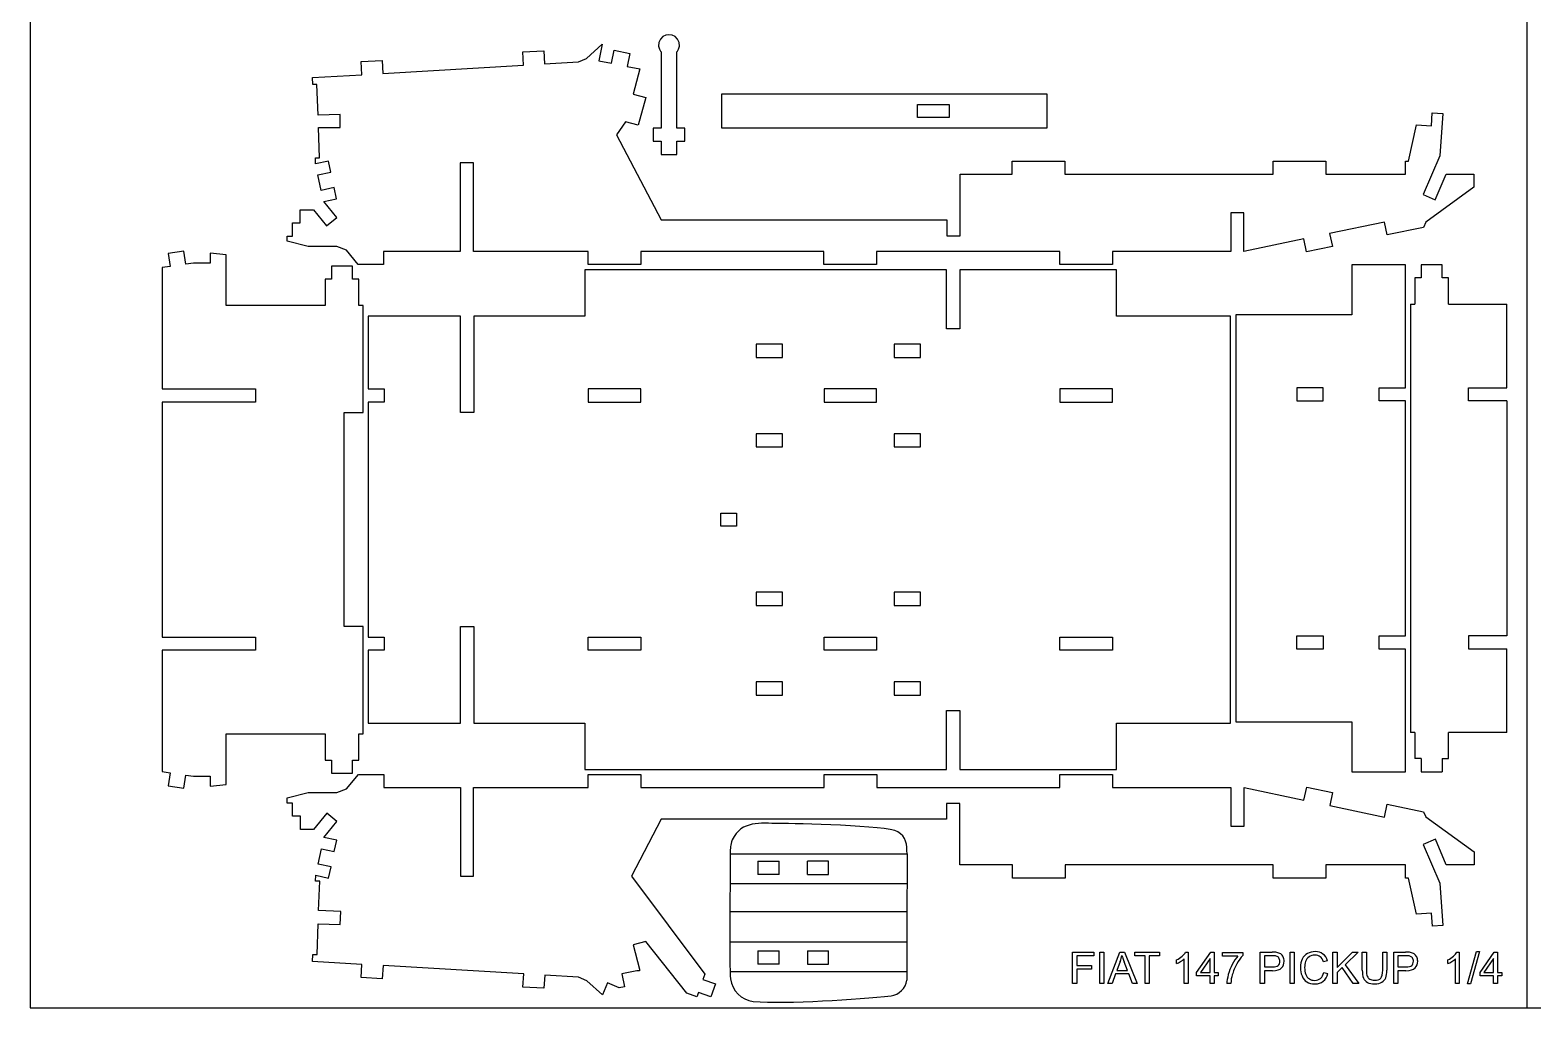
# Model space of a CAD drawing. Extents: x 774 to 1354, y 512 to 892.
# Drawn here: x 774.4 to 1065.6, y 511.9 to 701.5 of the extents above; entities that cross this region are included whole.
import ezdxf

# ---------------------------------------------------------------- set-up
doc = ezdxf.new("R2010")
doc.units = 0
doc.layers.get('0').update_dxf_attribs({"linetype": 'CONTINUOUS'})

msp = doc.modelspace()

# ---------------------------------------------------------------- linework, layer by layer
at = {"color": 5}
for p, q in [((774.413784, 891.886003), (774.413784, 511.886003)), ((1064.413784, 891.886003), (1064.413784, 511.886003)), ((774.413784, 511.886003), (1354.413784, 511.886003))]:
    msp.add_line(p, q, dxfattribs=at)
at = {"color": 3}
for p, q in [((869.881384, 697.225403), (873.956884, 697.467103)), ((870.032384, 694.678203), (869.881384, 697.225403)), ((873.956884, 697.467103), (874.107984, 694.919903)), ((880.678684, 695.309703), (882.256284, 695.983803)), ((882.256284, 695.983803), (885.276784, 698.730603)), ((885.276784, 698.730603), (884.618584, 695.540803)), ((887.090284, 695.046103), (887.592484, 697.548003)), ((887.592484, 697.548003), (890.594984, 696.947203)), ((890.594984, 696.947203), (890.092784, 694.445303)), ((896.678984, 697.236503), (896.678984, 682.458803)), ((899.738884, 682.458803), (899.738884, 697.236503)), ((838.544284, 695.366703), (842.619884, 695.608403)), ((838.695384, 692.819403), (838.544284, 695.366703)), ((842.619884, 695.608403), (842.770884, 693.061203)), ((842.770884, 693.061203), (870.032384, 694.678203)), ((874.107984, 694.919903), (880.678684, 695.309703)), ((884.618584, 695.540803), (887.090284, 695.046103)), ((890.092784, 694.445303), (892.564584, 693.950703)), ((892.564584, 693.950703), (891.237684, 689.057803)), ((829.127484, 692.251903), (838.695384, 692.819403)), ((829.176184, 690.925903), (829.127484, 692.251903)), ((829.992684, 690.925903), (829.176184, 690.925903)), ((830.211484, 684.956803), (829.992684, 690.925903)), ((891.237684, 689.057803), (893.702384, 688.397303)), ((893.702384, 688.397303), (892.262384, 683.023003)), ((908.439184, 682.480803), (908.439184, 689.110703)), ((908.439184, 689.110703), (971.439184, 689.110703)), ((971.439184, 689.110703), (971.439184, 682.480803)), ((834.496184, 685.113903), (830.211484, 684.956803)), ((834.496184, 682.562203), (834.496184, 685.113903)), ((1045.923984, 682.880003), (1046.113084, 685.424803)), ((1046.113084, 685.424803), (1048.148184, 685.273403)), ((1048.148184, 685.273403), (1047.539784, 677.090603)), ((830.513484, 676.721703), (830.299384, 682.562203)), ((830.299384, 682.562203), (834.496184, 682.562203)), ((889.797584, 683.683403), (888.050684, 681.194903)), ((892.262384, 683.023003), (889.797584, 683.683403)), ((896.678984, 682.458803), (895.148984, 682.458803)), ((895.148984, 682.458803), (895.148984, 679.908903)), ((901.268884, 682.458803), (899.738884, 682.458803)), ((901.268884, 679.908903), (901.268884, 682.458803)), ((971.439184, 682.480803), (908.439184, 682.480803)), ((1041.477584, 676.082403), (1043.016284, 683.097103)), ((1043.016284, 683.097103), (1045.923984, 682.880003)), ((888.050684, 681.194903), (896.681584, 664.670003)), ((895.148984, 679.908903), (896.678984, 679.908903)), ((896.678984, 679.908903), (896.678984, 677.358903)), ((899.738884, 677.358903), (899.738884, 679.908903)), ((899.738884, 679.908903), (901.268884, 679.908903)), ((829.697984, 676.691803), (830.513484, 676.721703)), ((829.739984, 675.547503), (829.697984, 676.691803)), ((832.235084, 676.082403), (829.739984, 675.547503)), ((832.697584, 673.925103), (832.235084, 676.082403)), ((860.328484, 675.741803), (857.776784, 675.741803)), ((857.776784, 675.741803), (857.776784, 658.545803)), ((860.328484, 658.545803), (860.328484, 675.741803)), ((896.678984, 677.358903), (899.738884, 677.358903)), ((964.731084, 676.085103), (974.937984, 676.085703)), ((964.731184, 673.530603), (964.731084, 676.085103)), ((974.937984, 676.085703), (974.938084, 673.531103)), ((1015.254984, 676.085103), (1025.461784, 676.085703)), ((1015.255084, 673.530603), (1015.254984, 676.085103)), ((1025.461784, 676.085703), (1025.461884, 673.531203)), ((1040.917784, 673.530703), (1040.917884, 676.082303)), ((1040.917884, 676.082303), (1041.477584, 676.082403)), ((1047.539784, 677.090603), (1044.335484, 669.580903)), ((830.202584, 673.390203), (832.697584, 673.925103)), ((830.844384, 670.396203), (830.202584, 673.390203)), ((954.604884, 661.608003), (954.604884, 673.530603)), ((954.604884, 673.530603), (964.731184, 673.530603)), ((974.938084, 673.531103), (1015.255084, 673.530603)), ((1025.461884, 673.531203), (1040.917784, 673.530703)), ((1046.682484, 668.579303), (1048.795484, 673.530603)), ((1048.795484, 673.530603), (1054.166784, 673.538703)), ((1054.166784, 673.538703), (1054.163584, 670.987603)), ((833.339384, 670.931103), (830.844384, 670.396203)), ((833.801884, 668.773603), (833.339384, 670.931103)), ((1054.163584, 670.987603), (1044.823584, 664.222703)), ((831.306884, 668.238803), (833.801884, 668.773603)), ((833.849984, 665.125603), (831.306884, 668.238803)), ((1044.335484, 669.580903), (1046.682484, 668.579303)), ((825.233184, 661.547003), (825.231584, 664.097503)), ((825.231584, 664.097503), (826.762384, 664.096103)), ((826.760284, 666.647803), (829.330684, 666.648503)), ((826.762384, 664.096103), (826.760284, 666.647803)), ((829.330684, 666.648503), (831.873784, 663.511303)), ((831.873784, 663.511303), (833.849984, 665.125603)), ((896.681584, 664.670003), (952.053184, 664.670103)), ((952.053184, 664.670103), (952.053184, 661.608003)), ((1009.609284, 666.033403), (1007.057584, 666.033403)), ((1007.057584, 666.033403), (1007.057584, 658.545903)), ((1009.610384, 658.545903), (1009.609284, 666.033403)), ((1036.826984, 664.258603), (1026.215484, 662.031303)), ((1037.351184, 661.761403), (1036.826984, 664.258603)), ((1044.823584, 664.222703), (1044.395784, 663.223603)), ((824.210984, 660.526603), (824.212684, 661.547903)), ((824.212684, 661.547903), (825.233184, 661.547003)), ((952.053184, 661.608003), (954.604884, 661.608003)), ((1026.215484, 662.031303), (1026.739784, 659.533903)), ((1044.395784, 663.223603), (1037.351184, 661.761403)), ((804.212484, 658.608803), (801.184584, 658.167103)), ((801.184584, 658.167103), (801.552684, 655.643903)), ((804.580584, 656.085603), (804.212484, 658.608803)), ((812.383584, 657.926803), (809.340084, 658.246803)), ((809.340084, 658.246803), (809.340084, 656.307303)), ((828.291484, 659.503803), (824.210984, 660.526603)), ((833.837284, 659.505503), (828.291484, 659.503803)), ((835.708384, 658.817203), (833.837284, 659.505503)), ((838.014484, 655.994103), (835.708384, 658.817203)), ((857.776784, 658.545803), (842.920584, 658.545803)), ((842.920584, 658.545803), (842.920584, 655.994103)), ((882.529084, 658.545903), (860.328484, 658.545803)), ((882.529084, 655.994103), (882.529084, 658.545903)), ((928.230884, 658.545903), (892.735884, 658.545903)), ((892.735884, 658.545903), (892.735884, 655.994103)), ((928.230884, 655.994203), (928.230884, 658.545903)), ((973.932684, 658.545903), (938.437684, 658.545903)), ((938.437684, 658.545903), (938.437684, 655.994203)), ((973.932684, 655.994203), (973.932684, 658.545903)), ((1007.057584, 658.545903), (984.139484, 658.545903)), ((984.139484, 658.545903), (984.139484, 655.994203)), ((1021.220884, 660.982903), (1009.610384, 658.545903)), ((1021.745184, 658.485503), (1021.220884, 660.982903)), ((1026.739784, 659.533903), (1021.745184, 658.485503)), ((801.552684, 655.643903), (800.032784, 655.422203)), ((800.032784, 655.422203), (800.032784, 631.889203)), ((806.100484, 656.307303), (804.580584, 656.085603)), ((809.340084, 656.307303), (806.100484, 656.307303)), ((812.381284, 648.068003), (812.383584, 657.926803)), ((836.898184, 655.717803), (832.818284, 655.717803)), ((832.818284, 655.717803), (832.818284, 653.167903)), ((836.898184, 653.167903), (836.898184, 655.717803)), ((842.920584, 655.994103), (838.014484, 655.994103)), ((892.735884, 655.994103), (882.529084, 655.994103)), ((938.437684, 655.994203), (928.230884, 655.994203)), ((984.139484, 655.994203), (973.932684, 655.994203)), ((1040.913984, 655.957403), (1030.501284, 655.957403)), ((1030.501284, 655.957403), (1030.501284, 646.268303)), ((1040.913984, 632.130503), (1040.913984, 655.957403)), ((832.818284, 653.167903), (831.588184, 653.167903)), ((831.588184, 653.167903), (831.588184, 648.068003)), ((838.128184, 653.167903), (836.898184, 653.167903)), ((838.128184, 648.068003), (838.128184, 653.167903)), ((951.986984, 654.994403), (881.879784, 654.994303)), ((881.879784, 654.994303), (881.879784, 646.027503)), ((951.986984, 643.560703), (951.986984, 654.994403)), ((984.904384, 654.994403), (954.536884, 654.994403)), ((954.536884, 654.994403), (954.536884, 643.560703)), ((984.904384, 646.028303), (984.904384, 654.994403)), ((831.588184, 648.068003), (812.381284, 648.068003)), ((838.938284, 648.068003), (838.128184, 648.068003)), ((838.938284, 627.315903), (838.938284, 648.068003)), ((857.844084, 646.027503), (839.938184, 646.027503)), ((839.938184, 646.027503), (839.938184, 631.889503)), ((857.844084, 627.316203), (857.844084, 646.027503)), ((881.879784, 646.027503), (860.394084, 646.027503)), ((860.394084, 646.027503), (860.394084, 627.316203)), ((954.536884, 643.560703), (951.986984, 643.560703)), ((1007.022284, 646.028303), (984.904384, 646.028303)), ((1007.022284, 567.098303), (1007.022284, 646.028303)), ((1030.501284, 646.268303), (1008.022284, 646.268303)), ((1008.022284, 646.268303), (1008.022284, 567.338203)), ((1035.814084, 629.581503), (1035.814084, 632.130503)), ((1035.814084, 632.130503), (1040.913984, 632.130503)), ((800.032784, 631.889203), (818.063484, 631.889203)), ((818.063484, 629.339203), (800.032784, 629.339203)), ((800.032784, 629.339203), (800.032784, 583.787503)), ((818.063484, 631.889203), (818.063484, 629.339203)), ((839.938184, 631.889503), (842.998084, 631.889503)), ((842.998084, 629.339603), (839.938184, 629.339603)), ((839.938184, 629.339603), (839.938184, 583.787003)), ((842.998084, 631.889503), (842.998084, 629.339603)), ((1040.913984, 629.581503), (1035.814084, 629.581503)), ((1040.913984, 584.025003), (1040.913984, 629.581503)), ((835.247584, 585.810803), (835.247584, 627.315903)), ((835.247584, 627.315903), (838.938284, 627.315903)), ((860.394084, 627.316203), (857.844084, 627.316203)), ((838.938284, 585.810803), (835.247584, 585.810803)), ((838.938284, 565.058603), (838.938284, 585.810803)), ((857.844084, 567.099103), (857.844084, 585.810403)), ((857.844084, 585.810403), (860.394084, 585.810403)), ((860.394084, 585.810403), (860.394084, 567.099103)), ((800.032784, 583.787503), (818.063484, 583.787503)), ((818.063484, 583.787503), (818.063484, 581.237503)), ((839.938184, 583.787003), (842.998084, 583.787003)), ((842.998084, 583.787003), (842.998084, 581.237003)), ((1035.814084, 581.476103), (1035.814084, 584.025003)), ((1035.814084, 584.025003), (1040.913984, 584.025003)), ((818.063484, 581.237503), (800.032784, 581.237503)), ((800.032784, 581.237503), (800.032784, 557.704403)), ((842.998084, 581.237003), (839.938184, 581.237003)), ((839.938184, 581.237003), (839.938184, 567.099103)), ((1040.913984, 581.476103), (1035.814084, 581.476103)), ((1040.913984, 557.649003), (1040.913984, 581.476103)), ((951.986984, 558.132203), (951.986984, 569.566003)), ((951.986984, 569.566003), (954.536884, 569.566003)), ((954.536884, 569.566003), (954.536884, 558.132203)), ((812.383584, 555.199703), (812.381284, 565.058603)), ((812.381284, 565.058603), (831.588184, 565.058603)), ((831.588184, 565.058603), (831.588184, 559.958703)), ((838.128184, 559.958703), (838.128184, 565.058603)), ((838.128184, 565.058603), (838.938284, 565.058603)), ((839.938184, 567.099103), (857.844084, 567.099103)), ((860.394084, 567.099103), (881.879784, 567.099103)), ((881.879784, 567.099103), (881.879784, 558.132203)), ((984.904384, 558.132203), (984.904384, 567.098303)), ((984.904384, 567.098303), (1007.022284, 567.098303)), ((1008.022284, 567.338203), (1030.501284, 567.338203)), ((1030.501284, 567.338203), (1030.501284, 557.649003)), ((831.588184, 559.958703), (832.818284, 559.958703)), ((832.818284, 559.958703), (832.818284, 557.408803)), ((836.898184, 557.408803), (836.898184, 559.958703)), ((836.898184, 559.958703), (838.128184, 559.958703)), ((800.032784, 557.704403), (801.552684, 557.482703)), ((801.552684, 557.482703), (801.184584, 554.959403)), ((804.212484, 554.517803), (804.580584, 557.040903)), ((804.580584, 557.040903), (806.100484, 556.819303)), ((806.100484, 556.819303), (809.340084, 556.819303)), ((809.340084, 556.819303), (809.340084, 554.879703)), ((832.818284, 557.408803), (836.898184, 557.408803)), ((835.736084, 554.343703), (838.042184, 557.166603)), ((838.042184, 557.166603), (842.948384, 557.166603)), ((842.948384, 557.166603), (842.948384, 554.614903)), ((881.879784, 558.132203), (951.986984, 558.132203)), ((882.556584, 554.615003), (882.556584, 557.166703)), ((882.556584, 557.166703), (892.763384, 557.166703)), ((892.763384, 557.166703), (892.763384, 554.615003)), ((928.258084, 557.166703), (938.464884, 557.166803)), ((928.258084, 554.615103), (928.258084, 557.166703)), ((938.464884, 557.166803), (938.464884, 554.615103)), ((954.536884, 558.132203), (984.904384, 558.132203)), ((973.959684, 554.615103), (973.959684, 557.166803)), ((973.959684, 557.166803), (984.166484, 557.166803)), ((984.166484, 557.166803), (984.166484, 554.615103)), ((1030.501284, 557.649003), (1040.913984, 557.649003)), ((801.184584, 554.959403), (804.212484, 554.517803)), ((809.340084, 554.879703), (812.383584, 555.199703)), ((824.237184, 552.634903), (828.319184, 553.657103)), ((828.319184, 553.657103), (833.864784, 553.655503)), ((833.864784, 553.655503), (835.736084, 554.343703)), ((842.948384, 554.614903), (857.804484, 554.615003)), ((857.804484, 554.615003), (857.804384, 537.419203)), ((860.356084, 537.419203), (860.356184, 554.615003)), ((860.356184, 554.615003), (882.556584, 554.615003)), ((892.763384, 554.615003), (928.258084, 554.615103)), ((938.464884, 554.615103), (973.959684, 554.615103)), ((984.166484, 554.615103), (1007.084384, 554.615203)), ((1007.084384, 554.615203), (1007.084384, 547.122703)), ((1009.636084, 547.122703), (1009.637184, 554.615103)), ((1009.637184, 554.615103), (1021.247684, 552.178203)), ((1021.247684, 552.178203), (1021.771684, 554.675203)), ((1021.771684, 554.675203), (1026.766284, 553.626903)), ((1026.766284, 553.626903), (1026.242284, 551.129903)), ((824.238484, 551.613803), (824.237184, 552.634903)), ((825.259284, 551.614603), (824.238484, 551.613803)), ((825.258584, 549.063703), (825.259284, 551.614603)), ((954.551284, 551.553003), (951.999584, 551.553003)), ((951.999584, 551.553003), (951.999584, 548.491003)), ((954.551284, 539.630403), (954.551284, 551.553003)), ((1026.242284, 551.129903), (1036.853884, 548.902703)), ((1036.853884, 548.902703), (1037.378084, 551.399903)), ((1037.378084, 551.399903), (1044.422684, 549.937703)), ((826.789784, 549.064903), (825.258584, 549.063703)), ((826.787684, 546.513203), (826.789784, 549.064903)), ((831.901584, 549.649503), (829.358484, 546.512303)), ((831.334584, 544.922103), (833.877684, 548.035203)), ((833.877684, 548.035203), (831.901584, 549.649503)), ((896.708884, 548.491003), (890.922584, 537.412303)), ((951.999584, 548.491003), (896.708884, 548.491003)), ((1044.422684, 549.937703), (1044.850084, 548.938303)), ((1044.850084, 548.938303), (1054.191184, 542.174303)), ((829.358484, 546.512303), (826.787684, 546.513203)), ((833.829584, 544.387203), (831.334584, 544.922103)), ((1007.084384, 547.122703), (1009.636084, 547.122703)), ((1046.709384, 544.582103), (1044.362384, 543.580503)), ((1048.822484, 539.630503), (1046.709384, 544.582103)), ((830.230184, 539.770703), (830.871984, 542.764703)), ((830.871984, 542.764703), (833.367084, 542.229903)), ((833.367084, 542.229903), (833.829584, 544.387203)), ((1044.362384, 543.580503), (1047.567384, 536.070403)), ((1054.191184, 542.174303), (1054.193184, 539.622303)), ((832.725184, 539.235803), (830.230184, 539.770703)), ((832.262684, 537.078503), (832.725184, 539.235803)), ((964.758084, 539.630403), (954.551284, 539.630403)), ((964.758084, 537.078703), (964.758084, 539.630403)), ((1015.281884, 539.630503), (974.964984, 539.630503)), ((974.964984, 539.630503), (974.964984, 537.078703)), ((1015.281884, 537.078703), (1015.281884, 539.630503)), ((1040.944684, 539.630503), (1025.488684, 539.630503)), ((1025.488684, 539.630503), (1025.488684, 537.078703)), ((1040.944684, 537.078703), (1040.944684, 539.630503)), ((1054.193184, 539.622303), (1048.822484, 539.630503)), ((829.725784, 536.469103), (829.767684, 537.613403)), ((830.541184, 536.439203), (829.725784, 536.469103)), ((829.767684, 537.613403), (832.262684, 537.078503)), ((830.332584, 530.754203), (830.541184, 536.439203)), ((857.804384, 537.419203), (860.356084, 537.419203)), ((890.922584, 537.412303), (905.143084, 518.431103)), ((974.964984, 537.078703), (964.758084, 537.078703)), ((1025.488684, 537.078703), (1015.281884, 537.078703)), ((1041.504484, 537.078703), (1040.944684, 537.078703)), ((1043.043184, 530.064203), (1041.504484, 537.078703)), ((1047.567384, 536.070403), (1048.175884, 527.887703)), ((834.617184, 530.597103), (830.332584, 530.754203)), ((834.523684, 528.047203), (834.617184, 530.597103)), ((1045.950884, 530.281303), (1043.043184, 530.064203)), ((1046.140184, 527.736603), (1045.950884, 530.281303)), ((830.020284, 522.235103), (830.239284, 528.204203)), ((830.239284, 528.204203), (834.523684, 528.047203)), ((1048.175884, 527.887703), (1046.140184, 527.736603)), ((893.729684, 524.763803), (891.264984, 524.103303)), ((901.688284, 514.742003), (893.729684, 524.763803)), ((829.155184, 520.909203), (829.203784, 522.235103)), ((829.203784, 522.235103), (830.020284, 522.235103)), ((891.264984, 524.103303), (892.527584, 519.391103)), ((838.722984, 520.341703), (829.155184, 520.909203)), ((838.571884, 517.794403), (838.722984, 520.341703)), ((842.798584, 520.099903), (842.647384, 517.552703)), ((870.059884, 518.482903), (842.798584, 520.099903)), ((869.908784, 515.935703), (870.059884, 518.482903)), ((892.008784, 519.086303), (889.079084, 518.503103)), ((889.079084, 518.503103), (889.577384, 516.000603)), ((892.523484, 519.086303), (892.008784, 519.086303)), ((892.527584, 519.391103), (892.523484, 519.086303)), ((905.143084, 518.431103), (904.787384, 517.415303)), ((842.647384, 517.552703), (838.571884, 517.794403)), ((873.984384, 515.694003), (869.908784, 515.935703)), ((874.135484, 518.241203), (873.984384, 515.694003)), ((880.706084, 517.851403), (874.135484, 518.241203)), ((882.283684, 517.177403), (880.706084, 517.851403)), ((885.304284, 514.430503), (882.283684, 517.177403)), ((886.312084, 516.774703), (885.304284, 514.430503)), ((888.576284, 515.801303), (886.312084, 516.774703)), ((889.577384, 516.000603), (888.576284, 515.801303)), ((904.787384, 517.415303), (907.195684, 516.571903)), ((907.195684, 516.571903), (906.318584, 514.067303)), ((903.614884, 514.067303), (901.688284, 514.742003)), ((903.910284, 514.910703), (903.614884, 514.067303)), ((906.318584, 514.067303), (903.910284, 514.910703))]:
    msp.add_line(p, q, dxfattribs=at)
at = {"color": 7}
for p, q in [((946.365884, 687.070703), (952.485784, 687.070703)), ((946.365884, 684.520803), (946.365884, 687.070703)), ((952.485784, 684.520803), (946.365884, 684.520803)), ((952.485784, 687.070703), (952.485784, 684.520803)), ((920.194384, 640.572003), (915.094384, 640.572003)), ((915.094384, 640.572003), (915.094384, 638.022103)), ((915.094384, 638.022103), (920.194384, 638.022103)), ((920.194384, 638.022103), (920.194384, 640.572003)), ((946.929384, 640.572203), (941.829584, 640.572203)), ((941.829584, 640.572203), (941.829584, 638.022203)), ((941.829584, 638.022203), (946.929384, 638.022203)), ((946.929384, 638.022203), (946.929384, 640.572203)), ((938.449584, 631.889603), (928.249784, 631.889603)), ((928.249784, 631.889603), (928.249784, 629.342003)), ((938.449584, 629.342003), (938.449584, 631.889603)), ((984.120084, 631.889803), (973.920284, 631.889803)), ((973.920284, 631.889803), (973.920284, 629.344303)), ((984.120084, 629.344303), (984.120084, 631.889803)), ((1024.979084, 632.129403), (1019.879284, 632.129303)), ((1019.879284, 632.129303), (1019.879284, 629.584603)), ((1024.979084, 629.584603), (1024.979084, 632.129403)), ((892.779184, 631.889503), (882.579384, 631.889503)), ((882.579384, 631.889503), (882.579384, 629.339603)), ((882.579384, 629.339603), (892.779184, 629.339603)), ((892.779184, 629.339603), (892.779184, 631.889503)), ((928.249784, 629.342003), (938.449584, 629.342003)), ((973.920284, 629.344303), (984.120084, 629.344303)), ((1019.879284, 629.584603), (1024.979084, 629.584603)), ((920.194184, 623.206903), (915.094184, 623.206803)), ((915.094184, 623.206803), (915.094184, 620.656903)), ((920.194184, 620.656903), (920.194184, 623.206903)), ((946.929184, 623.206903), (941.829284, 623.206903)), ((941.829284, 623.206903), (941.829284, 620.656903)), ((946.929184, 620.656903), (946.929184, 623.206903)), ((915.094184, 620.656903), (920.194184, 620.656903)), ((941.829284, 620.656903), (946.929184, 620.656903)), ((908.252584, 605.288303), (908.252584, 607.838303)), ((908.252584, 607.838303), (911.312484, 607.838303)), ((911.312484, 607.838303), (911.312484, 605.288303)), ((911.312484, 605.288303), (908.252584, 605.288303)), ((920.194384, 592.469503), (915.094384, 592.469503)), ((915.094384, 592.469503), (915.094384, 589.919503)), ((920.194384, 589.919503), (920.194384, 592.469503)), ((946.929384, 592.469503), (941.829584, 592.469503)), ((941.829584, 592.469503), (941.829584, 589.919603)), ((946.929384, 589.919603), (946.929384, 592.469503)), ((915.094384, 589.919503), (920.194384, 589.919503)), ((941.829584, 589.919603), (946.929384, 589.919603)), ((882.579384, 581.237003), (882.579384, 583.787003)), ((882.579384, 583.787003), (892.779184, 583.787003)), ((892.779184, 583.787003), (892.779184, 581.237003)), ((928.249784, 581.236903), (928.249784, 583.784703)), ((928.249784, 583.784703), (938.449584, 583.784703)), ((938.449584, 583.784703), (938.449584, 581.236903)), ((973.920284, 581.236803), (973.920284, 583.782303)), ((973.920284, 583.782303), (984.120084, 583.782303)), ((984.120084, 583.782303), (984.120084, 581.236803)), ((1019.879284, 581.477103), (1019.879284, 584.021603)), ((1019.879284, 584.021603), (1024.979084, 584.021603)), ((1024.979084, 584.021603), (1024.979084, 581.477203)), ((892.779184, 581.237003), (882.579384, 581.237003)), ((938.449584, 581.236903), (928.249784, 581.236903)), ((984.120084, 581.236803), (973.920284, 581.236803)), ((1024.979084, 581.477203), (1019.879284, 581.477103)), ((920.194184, 575.104203), (915.094184, 575.104203)), ((915.094184, 575.104203), (915.094184, 572.554203)), ((920.194184, 572.554203), (920.194184, 575.104203)), ((946.929184, 575.104303), (941.829284, 575.104303)), ((941.829284, 575.104303), (941.829284, 572.554303)), ((946.929184, 572.554303), (946.929184, 575.104303)), ((915.094184, 572.554203), (920.194184, 572.554203)), ((941.829284, 572.554303), (946.929184, 572.554303))]:
    msp.add_line(p, q, dxfattribs=at)
at = {"color": 1}
for p, q in [((976.418984, 516.644103), (976.418984, 522.706303)), ((976.418984, 522.706303), (980.508384, 522.706303)), ((980.508384, 521.995103), (977.223284, 521.995103)), ((977.223284, 521.995103), (977.223284, 520.107003)), ((980.508384, 522.706303), (980.508384, 521.995103)), ((981.683784, 516.644103), (981.683784, 522.706303)), ((981.683784, 522.706303), (982.488084, 522.706303)), ((982.488084, 522.706303), (982.488084, 516.644103)), ((983.235984, 516.644103), (985.561484, 522.706303)), ((985.561484, 522.706303), (986.443484, 522.706303)), ((986.443484, 522.706303), (988.911484, 516.644103)), ((988.462684, 521.995103), (988.462684, 522.706303)), ((988.462684, 522.706303), (993.263384, 522.706303)), ((990.460884, 521.995103), (988.462684, 521.995103)), ((990.460884, 516.644103), (990.460884, 521.995103)), ((993.263384, 521.995103), (991.265184, 521.995103)), ((991.265184, 521.995103), (991.265184, 516.644103)), ((993.263384, 522.706303), (993.263384, 521.995103)), ((998.044084, 516.644103), (998.044084, 521.388303)), ((998.309384, 522.731703), (998.789184, 522.731703)), ((998.789184, 522.731703), (998.789184, 516.644103)), ((1000.450084, 518.777703), (1003.218684, 522.706303)), ((1003.083184, 521.505403), (1001.182484, 518.777703)), ((1003.083184, 518.777703), (1003.083184, 521.505403)), ((1003.218684, 522.706303), (1003.828284, 522.706303)), ((1003.828284, 522.706303), (1003.828284, 518.777703)), ((1005.455284, 521.918903), (1005.455284, 522.630103)), ((1005.455284, 522.630103), (1009.375384, 522.630103)), ((1008.418684, 521.918903), (1005.455284, 521.918903)), ((1009.375384, 522.630103), (1009.375384, 522.054303)), ((1012.770484, 516.644103), (1012.770484, 522.706303)), ((1012.770484, 522.706303), (1015.059384, 522.706303)), ((1015.125684, 521.995103), (1013.574884, 521.995103)), ((1013.574884, 521.995103), (1013.574884, 519.827603)), ((1018.553284, 516.644103), (1018.553284, 522.706303)), ((1018.553284, 522.706303), (1019.357584, 522.706303)), ((1019.357584, 522.706303), (1019.357584, 516.644103)), ((1026.850684, 516.644103), (1026.850684, 522.706303)), ((1026.850684, 522.706303), (1027.654984, 522.706303)), ((1027.654984, 522.706303), (1027.654984, 519.700603)), ((1027.654984, 519.700603), (1030.666284, 522.706303)), ((1031.752884, 522.706303), (1029.210084, 520.248103)), ((1030.666284, 522.706303), (1031.752884, 522.706303)), ((1032.548784, 519.205303), (1032.548784, 522.706303)), ((1032.548784, 522.706303), (1033.353084, 522.706303)), ((1033.353084, 522.706303), (1033.353084, 519.206703)), ((1036.502684, 522.706303), (1037.307084, 522.706303)), ((1036.502684, 519.206703), (1036.502684, 522.706303)), ((1037.307084, 522.706303), (1037.307084, 519.205303)), ((1038.646184, 516.644103), (1038.646184, 522.706303)), ((1038.646184, 522.706303), (1040.935084, 522.706303)), ((1041.001384, 521.995103), (1039.450584, 521.995103)), ((1039.450584, 521.995103), (1039.450584, 519.827603)), ((1050.598284, 516.644103), (1050.598284, 521.388303)), ((1050.863584, 522.731703), (1051.343384, 522.731703)), ((1051.343384, 522.731703), (1051.343384, 516.644103)), ((1052.902684, 516.542503), (1054.663784, 522.807903)), ((1055.263484, 522.807903), (1053.502384, 516.542503)), ((1054.663784, 522.807903), (1055.263484, 522.807903)), ((1055.356584, 518.777703), (1058.125184, 522.706303)), ((1057.989684, 521.505403), (1056.088984, 518.777703)), ((1057.989684, 518.777703), (1057.989684, 521.505403)), ((1058.125184, 522.706303), (1058.734784, 522.706303)), ((1058.734784, 522.706303), (1058.734784, 518.777703)), ((977.223284, 520.107003), (980.068084, 520.107003)), ((980.068084, 519.395803), (977.223284, 519.395803)), ((977.223284, 519.395803), (977.223284, 516.644103)), ((980.068084, 520.107003), (980.068084, 519.395803)), ((984.744484, 518.481403), (984.086884, 516.644103)), ((987.297184, 518.481403), (984.744484, 518.481403)), ((985.644784, 520.912703), (984.980084, 519.133303)), ((984.980084, 519.133303), (987.045984, 519.133303)), ((987.045984, 519.133303), (986.413784, 520.813903)), ((987.998484, 516.644103), (987.297184, 518.481403)), ((996.553984, 520.490803), (996.553984, 521.210503)), ((1000.450084, 518.091903), (1000.450084, 518.777703)), ((1001.182484, 518.777703), (1003.083184, 518.777703)), ((1003.828284, 518.777703), (1004.649584, 518.777703)), ((1004.649584, 518.777703), (1004.649584, 518.091903)), ((1013.574884, 519.827603), (1015.141184, 519.827603)), ((1015.129884, 519.116403), (1013.574884, 519.116403)), ((1013.574884, 519.116403), (1013.574884, 516.644103)), ((1025.790884, 521.044003), (1025.003484, 520.857703)), ((1025.088184, 518.770703), (1025.892484, 518.567503)), ((1028.646984, 519.703403), (1027.654984, 518.743803)), ((1027.654984, 518.743803), (1027.654984, 516.644103)), ((1030.804584, 516.644103), (1028.646984, 519.703403)), ((1029.210084, 520.248103), (1031.862984, 516.644103)), ((1039.450584, 519.827603), (1041.016884, 519.827603)), ((1041.005584, 519.116403), (1039.450584, 519.116403)), ((1039.450584, 519.116403), (1039.450584, 516.644103)), ((1049.108184, 520.490803), (1049.108184, 521.210503)), ((1055.356584, 518.091903), (1055.356584, 518.777703)), ((1056.088984, 518.777703), (1057.989684, 518.777703)), ((1058.734784, 518.777703), (1059.556084, 518.777703)), ((1059.556084, 518.777703), (1059.556084, 518.091903)), ((977.223284, 516.644103), (976.418984, 516.644103)), ((982.488084, 516.644103), (981.683784, 516.644103)), ((984.086884, 516.644103), (983.235984, 516.644103)), ((988.911484, 516.644103), (987.998484, 516.644103)), ((991.265184, 516.644103), (990.460884, 516.644103)), ((998.789184, 516.644103), (998.044084, 516.644103)), ((1003.083184, 518.091903), (1000.450084, 518.091903)), ((1003.083184, 516.644103), (1003.083184, 518.091903)), ((1003.828284, 516.644103), (1003.083184, 516.644103)), ((1004.649584, 518.091903), (1003.828284, 518.091903)), ((1003.828284, 518.091903), (1003.828284, 516.644103)), ((1007.063984, 516.644103), (1006.301984, 516.644103)), ((1013.574884, 516.644103), (1012.770484, 516.644103)), ((1019.357584, 516.644103), (1018.553284, 516.644103)), ((1027.654984, 516.644103), (1026.850684, 516.644103)), ((1031.862984, 516.644103), (1030.804584, 516.644103)), ((1039.450584, 516.644103), (1038.646184, 516.644103)), ((1051.343384, 516.644103), (1050.598284, 516.644103)), ((1053.502384, 516.542503), (1052.902684, 516.542503)), ((1057.989684, 518.091903), (1055.356584, 518.091903)), ((1057.989684, 516.644103), (1057.989684, 518.091903)), ((1058.734784, 516.644103), (1057.989684, 516.644103)), ((1059.556084, 518.091903), (1058.734784, 518.091903)), ((1058.734784, 518.091903), (1058.734784, 516.644103))]:
    msp.add_line(p, q, dxfattribs=at)
at = {"color": 3}
for points in [[(896.238484, 699.092903), (895.951184, 698.020703), (896.678584, 697.237603), (896.678984, 697.236503)], [(900.179384, 699.092903), (899.647484, 701.078703), (896.770684, 701.079203), (896.238484, 699.092903)], [(899.738884, 697.236503), (899.739184, 697.237503), (900.466684, 698.020403), (900.179384, 699.092903)], [(1048.033084, 655.968103), (1046.673284, 655.968103), (1045.313484, 655.968103), (1043.953684, 655.968103)], [(1043.953684, 655.968103), (1043.953684, 655.118203), (1043.953684, 654.268403), (1043.953684, 653.418503)], [(1048.033084, 653.418503), (1048.033084, 654.268403), (1048.033084, 655.118203), (1048.033084, 655.968103)], [(1043.953684, 653.418503), (1043.536384, 653.418503), (1043.118984, 653.418503), (1042.701684, 653.418503)], [(1042.701684, 653.418503), (1042.701684, 651.718703), (1042.701684, 650.019003), (1042.701684, 648.319203)], [(1049.262984, 653.418503), (1048.852984, 653.418503), (1048.443084, 653.418503), (1048.033084, 653.418503)], [(1049.262984, 648.319203), (1049.262984, 650.019003), (1049.262984, 651.718703), (1049.262984, 653.418503)], [(1041.914084, 648.319203), (1042.176584, 648.319203), (1042.439184, 648.319203), (1042.701684, 648.319203)], [(1041.914084, 648.319203), (1041.914084, 620.653303), (1041.914084, 592.987503), (1041.914084, 565.321603)], [(1049.262984, 648.319203), (1053.025584, 648.319203), (1056.788284, 648.319203), (1060.550884, 648.319203)], [(1060.550884, 632.143403), (1060.550884, 637.535403), (1060.550884, 642.927303), (1060.550884, 648.319203)], [(1053.090384, 629.593803), (1053.090384, 630.443603), (1053.090384, 631.293503), (1053.090384, 632.143403)], [(1053.090384, 632.143403), (1055.577184, 632.143403), (1058.064084, 632.143403), (1060.550884, 632.143403)], [(1060.550884, 629.593803), (1058.064084, 629.593803), (1055.577184, 629.593803), (1053.090384, 629.593803)], [(1060.550884, 629.593803), (1060.550884, 614.411603), (1060.550884, 599.229303), (1060.550884, 584.047103)], [(1053.090384, 584.047103), (1053.090384, 583.197203), (1053.090384, 582.347303), (1053.090384, 581.497503)], [(1060.550884, 584.047103), (1058.064084, 584.047103), (1055.577184, 584.047103), (1053.090384, 584.047103)], [(1053.090384, 581.497503), (1055.577184, 581.497503), (1058.064084, 581.497503), (1060.550884, 581.497503)], [(1060.550884, 565.321603), (1060.550884, 570.713603), (1060.550884, 576.105503), (1060.550884, 581.497503)], [(1042.701684, 565.321603), (1042.439184, 565.321603), (1042.176584, 565.321603), (1041.914084, 565.321603)], [(1042.701684, 565.321603), (1042.701684, 563.621903), (1042.701684, 561.922103), (1042.701684, 560.222403)], [(1049.262984, 560.222403), (1049.262984, 561.922103), (1049.262984, 563.621903), (1049.262984, 565.321603)], [(1060.550884, 565.321603), (1056.788284, 565.321603), (1053.025584, 565.321603), (1049.262984, 565.321603)], [(1043.953684, 560.222403), (1043.536384, 560.222403), (1043.118984, 560.222403), (1042.701684, 560.222403)], [(1043.953684, 560.222403), (1043.953684, 559.372503), (1043.953684, 558.522703), (1043.953684, 557.672803)], [(1048.033084, 560.222403), (1048.443084, 560.222403), (1048.852984, 560.222403), (1049.262984, 560.222403)], [(1048.033084, 560.222403), (1048.033084, 559.372503), (1048.033084, 558.522703), (1048.033084, 557.672803)], [(1043.953684, 557.672803), (1045.313484, 557.672803), (1046.673284, 557.672803), (1048.033084, 557.672803)], [(919.487284, 547.646803), (915.859384, 547.657103), (912.347084, 548.285603), (910.476084, 544.491803)], [(942.550884, 546.055303), (940.454184, 547.265703), (922.798084, 547.637403), (919.487284, 547.646803)], [(944.335584, 541.787603), (944.336684, 543.475803), (944.179184, 545.115303), (942.550884, 546.055303)], [(910.087884, 541.788003), (910.087884, 538.901803), (909.855284, 519.622103), (910.131184, 517.525503)], [(910.476084, 544.491803), (910.072984, 543.304403), (910.087884, 543.044903), (910.087884, 541.788003)], [(944.335584, 541.787603), (944.325284, 533.625303), (944.315084, 525.463103), (944.304784, 517.300803)], [(910.131184, 517.525503), (910.429384, 515.259203), (912.254984, 513.433903), (914.521184, 513.135503)], [(941.231784, 514.227803), (942.803584, 514.421903), (944.096084, 515.715903), (944.304784, 517.300803)], [(914.521184, 513.135503), (921.167384, 512.665603), (934.775484, 513.525003), (941.231784, 514.227803)]]:
    msp.add_open_spline(points, degree=3, dxfattribs=at)
at = {"color": 1}
for points in [[(910.087884, 541.788003), (921.503784, 541.787803), (932.919684, 541.787703), (944.335584, 541.787603)], [(910.087784, 536.000403), (921.503684, 536.000303), (932.919584, 536.000103), (944.335584, 536.000003)], [(944.335484, 530.518303), (932.919584, 530.518503), (921.503584, 530.518603), (910.087784, 530.518703)], [(910.087684, 524.731103), (921.503584, 524.731003), (932.919484, 524.730803), (944.335484, 524.730703)], [(985.644784, 520.912703), (985.784484, 521.296603), (985.895984, 521.684603), (985.979184, 522.079703)], [(985.979184, 522.079703), (986.079384, 521.746703), (986.223284, 521.324803), (986.413784, 520.813903)], [(996.553984, 521.210503), (996.970284, 521.405203), (997.334384, 521.642303), (997.646184, 521.921703)], [(997.338584, 520.874603), (997.629284, 521.045403), (997.864884, 521.216103), (998.044084, 521.388303)], [(997.646184, 521.921703), (997.958084, 522.199703), (998.179584, 522.469203), (998.309384, 522.731703)], [(1008.418684, 521.918903), (1008.041884, 521.488503), (1007.686284, 520.959303), (1007.351884, 520.331303)], [(1009.375384, 522.054303), (1008.990184, 521.643703), (1008.606384, 521.097603), (1008.228184, 520.416003)], [(1015.982184, 522.648403), (1015.769184, 522.686503), (1015.461484, 522.706303), (1015.059384, 522.706303)], [(1015.873584, 521.941403), (1015.738084, 521.976703), (1015.488284, 521.995103), (1015.125684, 521.995103)], [(1016.380184, 521.583003), (1016.251784, 521.763603), (1016.082384, 521.883603), (1015.873584, 521.941403)], [(1016.731484, 522.366203), (1016.529784, 522.504503), (1016.279984, 522.599003), (1015.982184, 522.648403)], [(1016.572084, 520.932503), (1016.572084, 521.185103), (1016.508584, 521.402403), (1016.380184, 521.583003)], [(1017.218384, 521.782003), (1017.095584, 522.031703), (1016.933284, 522.226503), (1016.731484, 522.366203)], [(1017.401784, 520.956503), (1017.401784, 521.257003), (1017.341084, 521.532203), (1017.218384, 521.782003)], [(1020.902784, 521.371303), (1020.661484, 520.901403), (1020.541484, 520.351103), (1020.541484, 519.720303)], [(1021.931484, 522.442403), (1021.486984, 522.198303), (1021.144084, 521.841203), (1020.902784, 521.371303)], [(1022.219384, 521.787603), (1021.907484, 521.564703), (1021.687384, 521.264103), (1021.561784, 520.888703)], [(1023.398984, 522.807903), (1022.865584, 522.807903), (1022.375984, 522.686503), (1021.931484, 522.442403)], [(1023.384884, 522.122103), (1022.920684, 522.122103), (1022.531184, 522.010603), (1022.219384, 521.787603)], [(1024.392484, 521.820103), (1024.125784, 522.021903), (1023.789884, 522.122103), (1023.384884, 522.122103)], [(1024.927284, 522.345003), (1024.515184, 522.654003), (1024.005784, 522.807903), (1023.398984, 522.807903)], [(1025.003484, 520.857703), (1024.863784, 521.298003), (1024.659184, 521.619703), (1024.392484, 521.820103)], [(1025.790884, 521.044003), (1025.628584, 521.602803), (1025.340684, 522.036003), (1024.927284, 522.345003)], [(1041.857884, 522.648403), (1041.644884, 522.686503), (1041.337184, 522.706303), (1040.935084, 522.706303)], [(1041.749284, 521.941403), (1041.613784, 521.976703), (1041.363984, 521.995103), (1041.001384, 521.995103)], [(1042.255884, 521.583003), (1042.127484, 521.763603), (1041.958084, 521.883603), (1041.749284, 521.941403)], [(1042.607184, 522.366203), (1042.405484, 522.504503), (1042.155684, 522.599003), (1041.857884, 522.648403)], [(1042.447784, 520.932503), (1042.447784, 521.185103), (1042.384284, 521.402403), (1042.255884, 521.583003)], [(1043.094084, 521.782003), (1042.971284, 522.031703), (1042.808984, 522.226503), (1042.607184, 522.366203)], [(1043.277484, 520.956503), (1043.277484, 521.257003), (1043.216784, 521.532203), (1043.094084, 521.782003)], [(1049.108184, 521.210503), (1049.524484, 521.405203), (1049.888584, 521.642303), (1050.200384, 521.921703)], [(1049.892784, 520.874603), (1050.183484, 521.045403), (1050.419084, 521.216103), (1050.598284, 521.388303)], [(1050.200384, 521.921703), (1050.512284, 522.199703), (1050.733784, 522.469203), (1050.863584, 522.731703)], [(910.087584, 518.943503), (921.503484, 518.943403), (932.919384, 518.943303), (944.335384, 518.943203)], [(996.553984, 520.490803), (996.785384, 520.575503), (997.047884, 520.703903), (997.338584, 520.874603)], [(1006.582784, 518.374103), (1006.403584, 517.698203), (1006.310484, 517.121103), (1006.301984, 516.644103)], [(1007.351884, 520.331303), (1007.017384, 519.703403), (1006.761984, 519.051503), (1006.582784, 518.374103)], [(1008.228184, 520.416003), (1007.848584, 519.734403), (1007.556484, 519.033103), (1007.349084, 518.312003)], [(1015.129884, 519.116403), (1015.987884, 519.116403), (1016.581984, 519.294203), (1016.909284, 519.651203)], [(1015.141184, 519.827603), (1015.660484, 519.827603), (1016.027384, 519.923503), (1016.246084, 520.116903)], [(1016.246084, 520.116903), (1016.463384, 520.310203), (1016.572084, 520.581103), (1016.572084, 520.932503)], [(1016.909284, 519.651203), (1017.238084, 520.006803), (1017.401784, 520.442803), (1017.401784, 520.956503)], [(1020.541484, 519.720303), (1020.541484, 519.141803), (1020.648784, 518.601303), (1020.861884, 518.096103)], [(1021.561784, 520.888703), (1021.434784, 520.512003), (1021.371284, 520.123903), (1021.371284, 519.724603)], [(1021.371284, 519.724603), (1021.371284, 519.209503), (1021.446084, 518.759403), (1021.595584, 518.375503)], [(1021.595584, 518.375503), (1021.745184, 517.990303), (1021.978084, 517.703803), (1022.294084, 517.513303)], [(1024.457384, 517.616403), (1024.767784, 517.876003), (1024.978084, 518.259803), (1025.088184, 518.770703)], [(1024.986584, 517.061803), (1025.422584, 517.407503), (1025.724584, 517.908503), (1025.892484, 518.567503)], [(1032.548784, 519.205303), (1032.548784, 518.563203), (1032.626384, 518.056603), (1032.780184, 517.685503)], [(1033.353084, 519.206703), (1033.353084, 518.680303), (1033.402484, 518.290903), (1033.499884, 518.042503)], [(1036.128784, 517.662903), (1036.378484, 517.931003), (1036.502684, 518.444703), (1036.502684, 519.206703)], [(1037.100984, 517.753203), (1037.237884, 518.111703), (1037.307084, 518.595703), (1037.307084, 519.205303)], [(1041.005584, 519.116403), (1041.863584, 519.116403), (1042.457684, 519.294203), (1042.784984, 519.651203)], [(1041.016884, 519.827603), (1041.536184, 519.827603), (1041.903084, 519.923503), (1042.121784, 520.116903)], [(1042.121784, 520.116903), (1042.339084, 520.310203), (1042.447784, 520.581103), (1042.447784, 520.932503)], [(1042.784984, 519.651203), (1043.113784, 520.006803), (1043.277484, 520.442803), (1043.277484, 520.956503)], [(1049.108184, 520.490803), (1049.339584, 520.575503), (1049.602084, 520.703903), (1049.892784, 520.874603)], [(1007.349084, 518.312003), (1007.200884, 517.805403), (1007.104884, 517.248103), (1007.063984, 516.644103)], [(1020.861884, 518.096103), (1021.074884, 517.592403), (1021.385384, 517.207103), (1021.794584, 516.941803)], [(1021.794584, 516.941803), (1022.203784, 516.675103), (1022.734384, 516.542503), (1023.386284, 516.542503)], [(1022.294084, 517.513303), (1022.610184, 517.322803), (1022.951684, 517.228303), (1023.319984, 517.228303)], [(1023.319984, 517.228303), (1023.768784, 517.228303), (1024.146884, 517.358103), (1024.457384, 517.616403)], [(1023.386284, 516.542503), (1024.017084, 516.542503), (1024.550484, 516.716103), (1024.986584, 517.061803)], [(1032.780184, 517.685503), (1032.933984, 517.314403), (1033.190784, 517.032203), (1033.552084, 516.836003)], [(1033.499884, 518.042503), (1033.597184, 517.792703), (1033.763684, 517.599403), (1034.002184, 517.465403)], [(1033.552084, 516.836003), (1033.911884, 516.639903), (1034.376184, 516.542503), (1034.941984, 516.542503)], [(1034.002184, 517.465403), (1034.239284, 517.329903), (1034.529984, 517.262203), (1034.872884, 517.262203)], [(1034.872884, 517.262203), (1035.459884, 517.262203), (1035.878984, 517.396203), (1036.128784, 517.662903)], [(1034.941984, 516.542503), (1035.526184, 516.542503), (1035.996084, 516.655403), (1036.355984, 516.879803)], [(1036.355984, 516.879803), (1036.714384, 517.104103), (1036.962684, 517.396203), (1037.100984, 517.753203)]]:
    msp.add_open_spline(points, degree=3, dxfattribs=at)
at = {"color": 7}
for points in [[(915.447584, 540.321303), (916.807384, 540.321303), (918.167284, 540.321203), (919.527084, 540.321203)], [(915.447584, 540.321303), (915.447584, 539.471403), (915.447584, 538.621603), (915.447584, 537.771703)], [(919.527084, 537.771703), (919.527084, 538.621503), (919.527084, 539.471403), (919.527084, 540.321203)], [(929.113584, 540.320903), (927.753784, 540.320903), (926.393884, 540.320903), (925.034184, 540.320903)], [(925.034184, 537.771403), (925.034184, 538.621203), (925.034184, 539.471003), (925.034184, 540.320903)], [(929.113484, 537.771403), (929.113484, 538.621203), (929.113584, 539.471003), (929.113584, 540.320903)], [(919.527084, 537.771703), (918.167284, 537.771703), (916.807384, 537.771703), (915.447584, 537.771703)], [(925.034184, 537.771403), (926.393884, 537.771403), (927.753684, 537.771403), (929.113484, 537.771403)], [(915.447384, 522.958103), (916.807184, 522.958103), (918.167084, 522.958103), (919.526884, 522.958103)], [(915.447384, 522.958103), (915.447384, 522.108303), (915.447384, 521.258403), (915.447384, 520.408703)], [(919.526784, 520.408603), (919.526784, 521.258403), (919.526884, 522.108203), (919.526884, 522.958103)], [(925.033984, 522.957803), (925.033984, 522.108003), (925.033884, 521.258203), (925.033884, 520.408303)], [(925.033984, 522.957803), (926.393784, 522.957803), (927.753584, 522.957803), (929.113284, 522.957803)], [(929.113284, 520.408303), (929.113284, 521.258103), (929.113284, 522.108003), (929.113284, 522.957803)], [(919.526784, 520.408603), (918.166984, 520.408603), (916.807184, 520.408703), (915.447384, 520.408703)], [(925.033884, 520.408303), (926.393684, 520.408303), (927.753584, 520.408303), (929.113284, 520.408303)]]:
    msp.add_open_spline(points, degree=3, dxfattribs=at)

doc.saveas('drawing.dxf')
